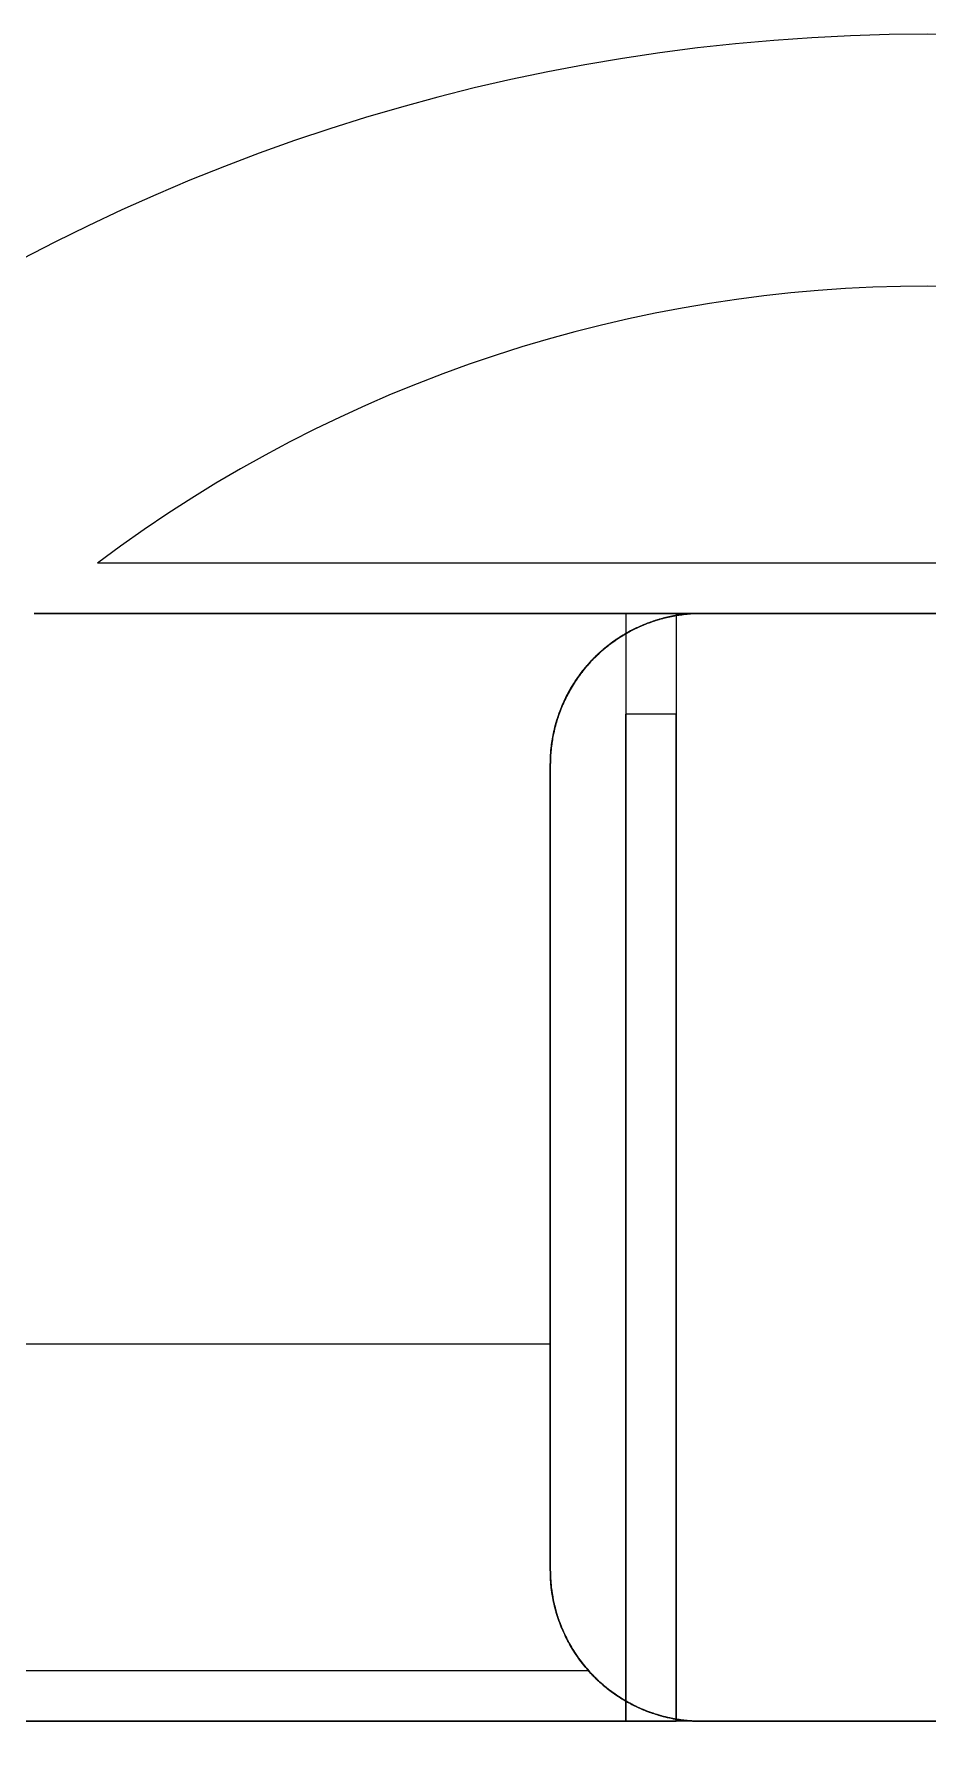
# Paper-space layout 'Presentación1' of a CAD drawing. Header units: millimetres. Extents: x 455 to 3402, y 15 to 1454.
# Drawn here: x 3365.49 to 3377.33, y 1348.95 to 1371.63 of the extents above; entities that cross this region are included whole.
import ezdxf

# ---------------------------------------------------------------- set-up
doc = ezdxf.new("R2010")
doc.units = ezdxf.units.MM

psp = doc.layouts.new('Presentación1')

# ---------------------------------------------------------------- linework, layer by layer
at = {"color": 7, "linetype": 'Continuous', "lineweight": 15}
for p, q in [((3388.33, 1364.629, -679.023), (3366.33, 1364.629, -679.023)), ((3388.33, 1364.629, -679.023), (3366.33, 1364.629, -679.023)), ((3374.33, 1363.962, -679.023), (3365.493, 1363.962, -679.023)), ((3374.33, 1363.962, -679.023), (3365.493, 1363.962, -679.023)), ((3365.493, 1363.962, -679.023), (3380.663, 1363.962, -679.023)), ((3365.493, 1363.962, -679.023), (3373.997, 1363.962, -679.023)), ((3373.33, 1363.962, -679.023), (3365.493, 1363.962, -679.023)), ((3373.33, 1363.962, -679.023), (3373.33, 1349.295, -679.023)), ((3373.997, 1363.962, -679.023), (3373.997, 1349.295, -679.023)), ((3380.33, 1363.962, -679.023), (3374.33, 1363.962, -679.023)), ((3374.33, 1363.962, -679.023), (3380.33, 1363.962, -679.023)), ((3373.997, 1362.629, -679.023), (3373.33, 1362.629, -679.023)), ((3373.33, 1349.295, -679.023), (3373.33, 1362.629, -679.023)), ((3373.997, 1349.295, -679.023), (3373.997, 1362.629, -679.023)), ((3372.33, 1351.295, -679.023), (3372.33, 1361.962, -679.023)), ((3372.33, 1361.962, -679.023), (3372.33, 1351.295, -679.023)), ((3372.33, 1361.962, -679.023), (3372.33, 1354.286, -679.023)), ((3372.33, 1354.286, -679.023), (3372.33, 1361.962, -679.023)), ((3372.33, 1354.286, -679.023), (3353.051, 1354.286, -679.023)), ((3372.33, 1354.286, -679.023), (3353.051, 1354.286, -679.023)), ((3372.839, 1349.962, -679.023), (3358.997, 1349.962, -679.023)), ((3372.839, 1349.962, -679.023), (3358.997, 1349.962, -679.023)), ((3374.33, 1349.295, -679.023), (3359.03, 1349.295, -679.023)), ((3374.33, 1349.295, -679.023), (3359.03, 1349.295, -679.023)), ((3380.663, 1349.295, -679.023), (3359.03, 1349.295, -679.023)), ((3359.03, 1349.295, -679.023), (3373.997, 1349.295, -679.023)), ((3373.33, 1349.295, -679.023), (3359.03, 1349.295, -679.023)), ((3373.997, 1349.295, -679.023), (3373.33, 1349.295, -679.023)), ((3374.33, 1349.295, -679.023), (3380.33, 1349.295, -679.023)), ((3380.33, 1349.295, -679.023), (3374.33, 1349.295, -679.023))]:
    psp.add_line(p, q, dxfattribs=at)
for centre, radius, start, end in [((3377.33, 1345.962, -679.023), 25.667, 18.9246, 161.0754), ((3377.33, 1345.962, -679.023), 25.667, 18.9246, 161.0754), ((3377.33, 1349.962, -679.023), 18.333, 53.1301, 126.8699), ((3377.33, 1349.962, -679.023), 18.333, 53.1301, 126.8699), ((3365.663, 1349.962, -679.023), 13.333, 161.0754, 270), ((3365.663, 1349.962, -679.023), 13.333, 161.0754, 270)]:
    psp.add_arc(centre, radius, start, end, dxfattribs=at)
for points, knots in [([(3374.33, 1363.962, -679.023), (3374.305, 1363.962, -679.023), (3374.254, 1363.961, -679.023), (3374.177, 1363.957, -679.023), (3374.099, 1363.949, -679.023), (3374.02, 1363.939, -679.023), (3373.941, 1363.925, -679.023), (3373.863, 1363.907, -679.023), (3373.786, 1363.887, -679.023), (3373.711, 1363.865, -679.023), (3373.636, 1363.839, -679.023), (3373.563, 1363.81, -679.023), (3373.49, 1363.778, -679.023), (3373.408, 1363.738, -679.023), (3373.32, 1363.69, -679.023), (3373.226, 1363.631, -679.023), (3373.136, 1363.568, -679.023), (3373.051, 1363.501, -679.023), (3372.971, 1363.43, -679.023), (3372.896, 1363.357, -679.023), (3372.826, 1363.281, -679.023), (3372.76, 1363.202, -679.023), (3372.699, 1363.121, -679.023), (3372.643, 1363.037, -679.023), (3372.591, 1362.952, -679.023), (3372.544, 1362.864, -679.023), (3372.502, 1362.775, -679.023), (3372.464, 1362.684, -679.023), (3372.431, 1362.593, -679.023), (3372.403, 1362.499, -679.023), (3372.379, 1362.405, -679.023), (3372.36, 1362.313, -679.023), (3372.346, 1362.224, -679.023), (3372.337, 1362.137, -679.023), (3372.331, 1362.049, -679.023), (3372.33, 1361.991, -679.023), (3372.33, 1361.962, -679.023)], [0, 0, 0, 0, 0.021586, 0.043186, 0.064769, 0.086981, 0.109212, 0.131423, 0.153021, 0.174637, 0.196236, 0.218492, 0.240766, 0.263024, 0.294928, 0.326836, 0.359413, 0.391994, 0.424574, 0.457186, 0.489774, 0.523271, 0.556792, 0.590293, 0.624563, 0.658833, 0.693364, 0.727895, 0.763149, 0.798404, 0.833869, 0.869334, 0.90193, 0.934527, 0.967263, 1, 1, 1, 1]), ([(3372.33, 1361.962, -679.023), (3372.331, 1362.003, -679.023), (3372.332, 1362.085, -679.023), (3372.344, 1362.208, -679.023), (3372.363, 1362.331, -679.023), (3372.39, 1362.455, -679.023), (3372.426, 1362.58, -679.023), (3372.468, 1362.695, -679.023), (3372.513, 1362.8, -679.023), (3372.561, 1362.897, -679.023), (3372.615, 1362.993, -679.023), (3372.676, 1363.088, -679.023), (3372.743, 1363.182, -679.023), (3372.811, 1363.265, -679.023), (3372.877, 1363.337, -679.023), (3372.938, 1363.4, -679.023), (3373.004, 1363.461, -679.023), (3373.075, 1363.52, -679.023), (3373.15, 1363.578, -679.023), (3373.223, 1363.629, -679.023), (3373.294, 1363.673, -679.023), (3373.361, 1363.712, -679.023), (3373.431, 1363.749, -679.023), (3373.504, 1363.784, -679.023), (3373.579, 1363.817, -679.023), (3373.656, 1363.846, -679.023), (3373.733, 1363.872, -679.023), (3373.811, 1363.894, -679.023), (3373.891, 1363.914, -679.023), (3373.972, 1363.93, -679.023), (3374.055, 1363.944, -679.023), (3374.142, 1363.954, -679.023), (3374.234, 1363.961, -679.023), (3374.298, 1363.962, -679.023), (3374.33, 1363.962, -679.023)], [0, 0, 0, 0, 0.045994, 0.092011, 0.138003, 0.184962, 0.231949, 0.278904, 0.316391, 0.353896, 0.391379, 0.429726, 0.4681, 0.506439, 0.533991, 0.561557, 0.589107, 0.617333, 0.645579, 0.6738, 0.696095, 0.718403, 0.740695, 0.763599, 0.786523, 0.809425, 0.831746, 0.854087, 0.876408, 0.899482, 0.922578, 0.945653, 0.972763, 1, 1, 1, 1]), ([(3374.33, 1363.962, -679.023), (3374.302, 1363.962, -679.023), (3374.246, 1363.961, -679.023), (3374.161, 1363.956, -679.023), (3374.076, 1363.947, -679.023), (3373.99, 1363.934, -679.023), (3373.904, 1363.917, -679.023), (3373.819, 1363.896, -679.023), (3373.737, 1363.873, -679.023), (3373.656, 1363.846, -679.023), (3373.577, 1363.816, -679.023), (3373.499, 1363.782, -679.023), (3373.422, 1363.745, -679.023), (3373.348, 1363.705, -679.023), (3373.276, 1363.663, -679.023), (3373.207, 1363.618, -679.023), (3373.14, 1363.57, -679.023), (3373.076, 1363.521, -679.023), (3373.013, 1363.468, -679.023), (3372.945, 1363.406, -679.023), (3372.872, 1363.333, -679.023), (3372.797, 1363.248, -679.023), (3372.727, 1363.16, -679.023), (3372.663, 1363.069, -679.023), (3372.604, 1362.974, -679.023), (3372.552, 1362.88, -679.023), (3372.507, 1362.786, -679.023), (3372.467, 1362.693, -679.023), (3372.433, 1362.599, -679.023), (3372.403, 1362.503, -679.023), (3372.379, 1362.405, -679.023), (3372.359, 1362.307, -679.023), (3372.344, 1362.207, -679.023), (3372.335, 1362.117, -679.023), (3372.331, 1362.035, -679.023), (3372.33, 1361.986, -679.023), (3372.33, 1361.962, -679.023)], [0, 0, 0, 0, 0.024002, 0.048022, 0.072023, 0.096756, 0.121512, 0.146245, 0.170247, 0.194269, 0.218272, 0.242956, 0.267658, 0.292344, 0.316806, 0.341284, 0.365748, 0.390723, 0.415712, 0.440689, 0.476963, 0.513272, 0.549553, 0.586864, 0.624201, 0.661515, 0.696555, 0.731595, 0.766897, 0.802199, 0.838259, 0.874319, 0.910613, 0.946907, 0.973443, 1, 1, 1, 1]), ([(3372.33, 1361.962, -679.023), (3372.33, 1361.994, -679.023), (3372.331, 1362.059, -679.023), (3372.339, 1362.156, -679.023), (3372.35, 1362.253, -679.023), (3372.367, 1362.35, -679.023), (3372.389, 1362.448, -679.023), (3372.416, 1362.547, -679.023), (3372.449, 1362.644, -679.023), (3372.487, 1362.742, -679.023), (3372.532, 1362.841, -679.023), (3372.583, 1362.938, -679.023), (3372.641, 1363.035, -679.023), (3372.705, 1363.131, -679.023), (3372.777, 1363.224, -679.023), (3372.849, 1363.308, -679.023), (3372.92, 1363.381, -679.023), (3372.987, 1363.445, -679.023), (3373.059, 1363.508, -679.023), (3373.136, 1363.568, -679.023), (3373.217, 1363.625, -679.023), (3373.297, 1363.676, -679.023), (3373.375, 1363.72, -679.023), (3373.45, 1363.759, -679.023), (3373.528, 1363.795, -679.023), (3373.609, 1363.828, -679.023), (3373.692, 1363.858, -679.023), (3373.778, 1363.885, -679.023), (3373.866, 1363.908, -679.023), (3373.956, 1363.928, -679.023), (3374.048, 1363.943, -679.023), (3374.141, 1363.954, -679.023), (3374.236, 1363.961, -679.023), (3374.299, 1363.962, -679.023), (3374.33, 1363.962, -679.023)], [0, 0, 0, 0, 0.035259, 0.070517, 0.105981, 0.141444, 0.17759, 0.213735, 0.250137, 0.286539, 0.324168, 0.361818, 0.399443, 0.438015, 0.476617, 0.515181, 0.544323, 0.573481, 0.602619, 0.632515, 0.662435, 0.692326, 0.716875, 0.74144, 0.765987, 0.791221, 0.816476, 0.841709, 0.867612, 0.893541, 0.919444, 0.946286, 0.973156, 1, 1, 1, 1]), ([(3372.33, 1351.295, -679.023), (3372.33, 1351.376, -679.023), (3372.33, 1351.537, -679.023), (3372.33, 1351.778, -679.023), (3372.33, 1351.998, -679.023), (3372.33, 1352.198, -679.023), (3372.33, 1352.377, -679.023), (3372.33, 1352.556, -679.023), (3372.33, 1352.754, -679.023), (3372.33, 1352.973, -679.023), (3372.33, 1353.212, -679.023), (3372.33, 1353.441, -679.023), (3372.33, 1353.66, -679.023), (3372.33, 1353.87, -679.023), (3372.33, 1354.079, -679.023), (3372.33, 1354.217, -679.023), (3372.33, 1354.286, -679.023)], [0, 0, 0, 0, 0.079036, 0.158079, 0.237115, 0.29651, 0.355904, 0.415068, 0.474232, 0.554262, 0.634298, 0.714327, 0.785706, 0.857083, 0.928541, 1, 1, 1, 1]), ([(3372.33, 1354.286, -679.023), (3372.33, 1354.201, -679.023), (3372.33, 1354.031, -679.023), (3372.33, 1353.773, -679.023), (3372.33, 1353.513, -679.023), (3372.33, 1353.252, -679.023), (3372.33, 1352.989, -679.023), (3372.33, 1352.734, -679.023), (3372.33, 1352.488, -679.023), (3372.33, 1352.252, -679.023), (3372.33, 1352.014, -679.023), (3372.33, 1351.775, -679.023), (3372.33, 1351.536, -679.023), (3372.33, 1351.376, -679.023), (3372.33, 1351.295, -679.023)], [0, 0, 0, 0, 0.087976, 0.175962, 0.263938, 0.352253, 0.440578, 0.528894, 0.607289, 0.685691, 0.764086, 0.842722, 0.921364, 1, 1, 1, 1]), ([(3372.33, 1351.295, -679.023), (3372.33, 1351.268, -679.023), (3372.331, 1351.213, -679.023), (3372.336, 1351.13, -679.023), (3372.345, 1351.047, -679.023), (3372.357, 1350.964, -679.023), (3372.373, 1350.881, -679.023), (3372.392, 1350.798, -679.023), (3372.415, 1350.716, -679.023), (3372.441, 1350.635, -679.023), (3372.471, 1350.557, -679.023), (3372.503, 1350.481, -679.023), (3372.538, 1350.406, -679.023), (3372.577, 1350.332, -679.023), (3372.618, 1350.26, -679.023), (3372.664, 1350.188, -679.023), (3372.712, 1350.118, -679.023), (3372.77, 1350.042, -679.023), (3372.814, 1349.991, -679.023), (3372.839, 1349.962, -679.023)], [0, 0, 0, 0, 0.056477, 0.112955, 0.169831, 0.226708, 0.284837, 0.342965, 0.401523, 0.46008, 0.516555, 0.573031, 0.629893, 0.686754, 0.744824, 0.802895, 0.861378, 0.919862, 1, 1, 1, 1]), ([(3372.839, 1349.962, -679.023), (3372.821, 1349.983, -679.023), (3372.785, 1350.025, -679.023), (3372.733, 1350.09, -679.023), (3372.685, 1350.158, -679.023), (3372.638, 1350.228, -679.023), (3372.594, 1350.3, -679.023), (3372.553, 1350.376, -679.023), (3372.515, 1350.453, -679.023), (3372.481, 1350.531, -679.023), (3372.451, 1350.61, -679.023), (3372.424, 1350.689, -679.023), (3372.4, 1350.769, -679.023), (3372.379, 1350.851, -679.023), (3372.362, 1350.935, -679.023), (3372.348, 1351.02, -679.023), (3372.338, 1351.106, -679.023), (3372.331, 1351.198, -679.023), (3372.33, 1351.261, -679.023), (3372.33, 1351.295, -679.023)], [0, 0, 0, 0, 0.057085, 0.114171, 0.171645, 0.229121, 0.287832, 0.346544, 0.405686, 0.464828, 0.521916, 0.579003, 0.636493, 0.693984, 0.752755, 0.811525, 0.870743, 0.929961, 1, 1, 1, 1]), ([(3372.33, 1351.295, -679.023), (3372.331, 1351.258, -679.023), (3372.332, 1351.184, -679.023), (3372.341, 1351.073, -679.023), (3372.357, 1350.961, -679.023), (3372.379, 1350.85, -679.023), (3372.408, 1350.739, -679.023), (3372.443, 1350.63, -679.023), (3372.483, 1350.525, -679.023), (3372.529, 1350.424, -679.023), (3372.581, 1350.324, -679.023), (3372.639, 1350.226, -679.023), (3372.703, 1350.131, -679.023), (3372.771, 1350.04, -679.023), (3372.844, 1349.955, -679.023), (3372.922, 1349.874, -679.023), (3373.004, 1349.797, -679.023), (3373.091, 1349.724, -679.023), (3373.183, 1349.656, -679.023), (3373.278, 1349.593, -679.023), (3373.376, 1349.537, -679.023), (3373.475, 1349.486, -679.023), (3373.579, 1349.441, -679.023), (3373.685, 1349.401, -679.023), (3373.795, 1349.367, -679.023), (3373.904, 1349.34, -679.023), (3374.011, 1349.32, -679.023), (3374.116, 1349.306, -679.023), (3374.223, 1349.297, -679.023), (3374.294, 1349.296, -679.023), (3374.33, 1349.295, -679.023)], [0, 0, 0, 0, 0.035444, 0.070916, 0.10636, 0.142836, 0.179341, 0.215817, 0.25126, 0.286731, 0.322174, 0.358643, 0.395142, 0.431612, 0.467117, 0.502651, 0.538156, 0.574691, 0.611255, 0.647789, 0.683343, 0.718924, 0.754477, 0.791062, 0.827677, 0.864261, 0.898006, 0.93175, 0.965875, 1, 1, 1, 1]), ([(3374.33, 1349.295, -679.023), (3374.293, 1349.296, -679.023), (3374.218, 1349.297, -679.023), (3374.107, 1349.307, -679.023), (3373.995, 1349.323, -679.023), (3373.883, 1349.345, -679.023), (3373.772, 1349.374, -679.023), (3373.664, 1349.409, -679.023), (3373.558, 1349.449, -679.023), (3373.457, 1349.495, -679.023), (3373.356, 1349.547, -679.023), (3373.259, 1349.605, -679.023), (3373.163, 1349.67, -679.023), (3373.073, 1349.739, -679.023), (3372.987, 1349.812, -679.023), (3372.906, 1349.889, -679.023), (3372.829, 1349.972, -679.023), (3372.756, 1350.06, -679.023), (3372.688, 1350.152, -679.023), (3372.625, 1350.247, -679.023), (3372.569, 1350.345, -679.023), (3372.519, 1350.445, -679.023), (3372.474, 1350.548, -679.023), (3372.434, 1350.655, -679.023), (3372.4, 1350.765, -679.023), (3372.374, 1350.874, -679.023), (3372.354, 1350.98, -679.023), (3372.34, 1351.084, -679.023), (3372.332, 1351.19, -679.023), (3372.33, 1351.26, -679.023), (3372.33, 1351.295, -679.023)], [0, 0, 0, 0, 0.035566, 0.071159, 0.106726, 0.143325, 0.179955, 0.216554, 0.25212, 0.287713, 0.323279, 0.359877, 0.396505, 0.433104, 0.468676, 0.504276, 0.539849, 0.576457, 0.613095, 0.649703, 0.685242, 0.720808, 0.756348, 0.792922, 0.829527, 0.866101, 0.899392, 0.932682, 0.966341, 1, 1, 1, 1]), ([(3372.839, 1349.962, -679.023), (3372.858, 1349.942, -679.023), (3372.896, 1349.9, -679.023), (3372.956, 1349.841, -679.023), (3373.019, 1349.785, -679.023), (3373.084, 1349.73, -679.023), (3373.152, 1349.678, -679.023), (3373.223, 1349.629, -679.023), (3373.297, 1349.582, -679.023), (3373.372, 1349.539, -679.023), (3373.447, 1349.5, -679.023), (3373.523, 1349.465, -679.023), (3373.601, 1349.432, -679.023), (3373.681, 1349.403, -679.023), (3373.763, 1349.377, -679.023), (3373.847, 1349.354, -679.023), (3373.931, 1349.335, -679.023), (3374.014, 1349.32, -679.023), (3374.095, 1349.309, -679.023), (3374.173, 1349.301, -679.023), (3374.251, 1349.296, -679.023), (3374.304, 1349.296, -679.023), (3374.33, 1349.295, -679.023)], [0, 0, 0, 0, 0.049924, 0.099848, 0.15012, 0.200391, 0.251755, 0.30312, 0.354863, 0.406607, 0.456531, 0.506455, 0.556727, 0.606999, 0.658364, 0.709731, 0.761475, 0.813219, 0.859739, 0.906434, 0.953129, 1, 1, 1, 1]), ([(3374.33, 1349.295, -679.023), (3374.302, 1349.296, -679.023), (3374.246, 1349.297, -679.023), (3374.162, 1349.302, -679.023), (3374.078, 1349.311, -679.023), (3373.994, 1349.323, -679.023), (3373.91, 1349.34, -679.023), (3373.825, 1349.36, -679.023), (3373.742, 1349.383, -679.023), (3373.66, 1349.41, -679.023), (3373.581, 1349.441, -679.023), (3373.503, 1349.474, -679.023), (3373.427, 1349.51, -679.023), (3373.352, 1349.55, -679.023), (3373.278, 1349.594, -679.023), (3373.205, 1349.641, -679.023), (3373.134, 1349.691, -679.023), (3373.068, 1349.743, -679.023), (3373.006, 1349.796, -679.023), (3372.948, 1349.849, -679.023), (3372.892, 1349.904, -679.023), (3372.857, 1349.943, -679.023), (3372.839, 1349.962, -679.023)], [0, 0, 0, 0, 0.049925, 0.099851, 0.150123, 0.200395, 0.251761, 0.303127, 0.35487, 0.406614, 0.456539, 0.506465, 0.556738, 0.607012, 0.658379, 0.709748, 0.761494, 0.81324, 0.859755, 0.906445, 0.953134, 1, 1, 1, 1])]:
    psp.add_open_spline(points, degree=3, knots=knots, dxfattribs=at)

doc.saveas('drawing.dxf')
